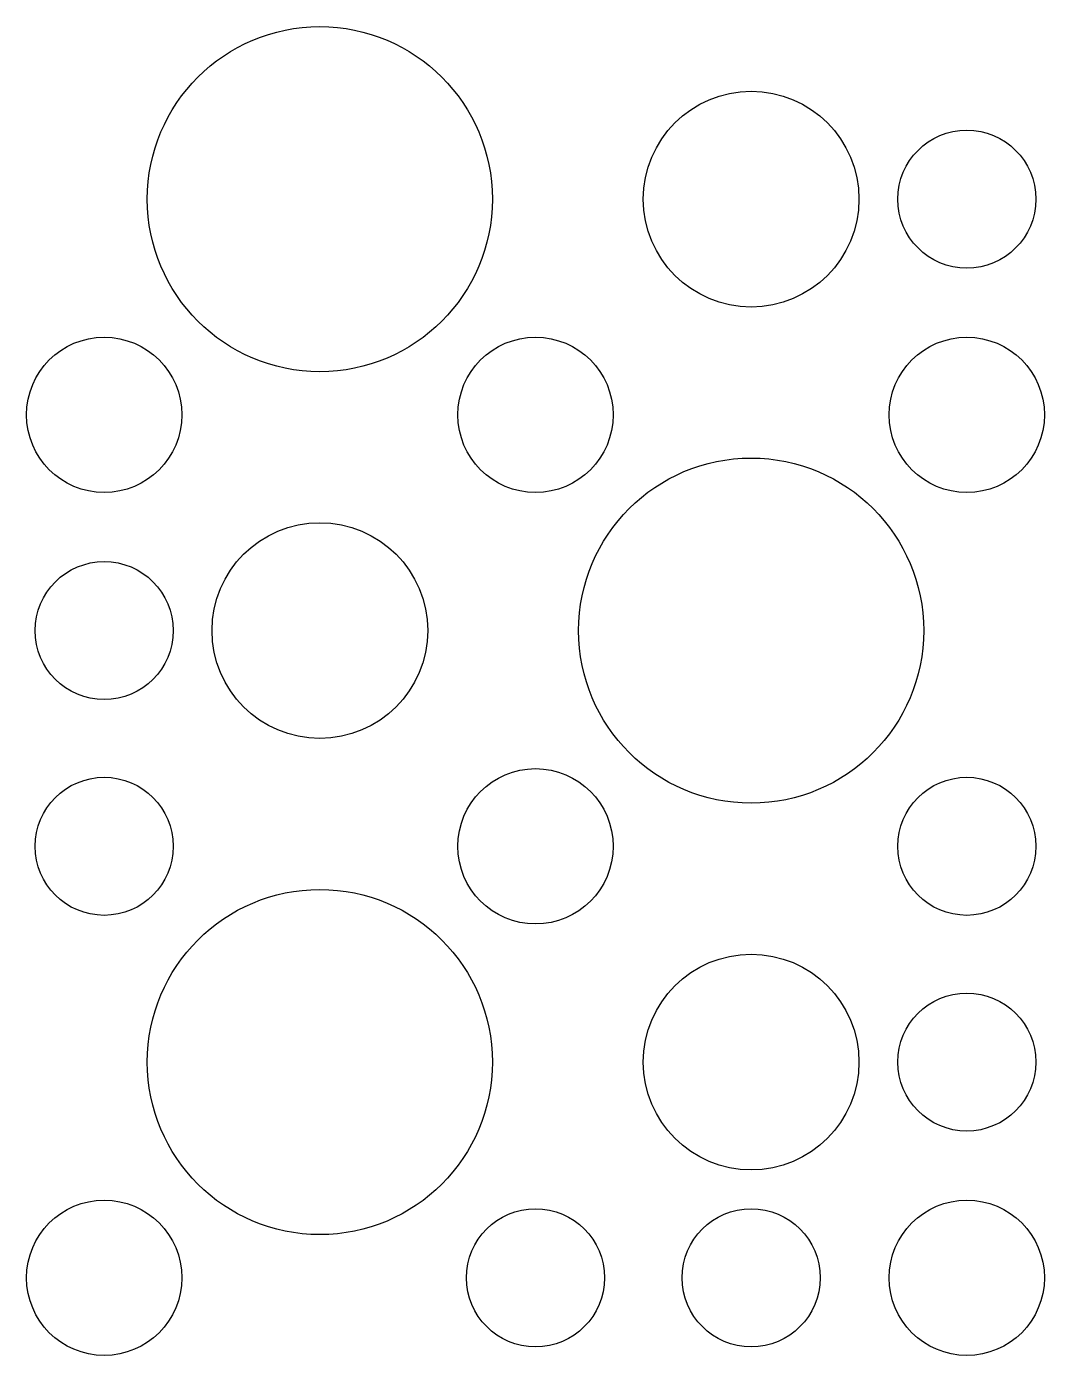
# Model space of a CAD drawing. Extents: x -118 to 118, y -118 to 190.
import ezdxf

# ---------------------------------------------------------------- set-up
doc = ezdxf.new("R2010")
doc.units = 0

msp = doc.modelspace()

# ---------------------------------------------------------------- linework, layer by layer
for centre, radius in [((-50, 150), 40), ((50, 150), 25), ((100, 150), 16), ((-100, 100), 18), ((0, 100), 18), ((100, 100), 18), ((50, 50), 40), ((-50, 50), 25), ((-100, 50), 16), ((-100, 0), 16), ((0, 0), 18), ((100, 0), 16), ((-50, -50), 40), ((50, -50), 25), ((100, -50), 16), ((-100, -100), 18), ((100, -100), 18), ((0, -100), 16), ((50, -100), 16)]:
    msp.add_circle(centre, radius)

doc.saveas('drawing.dxf')
